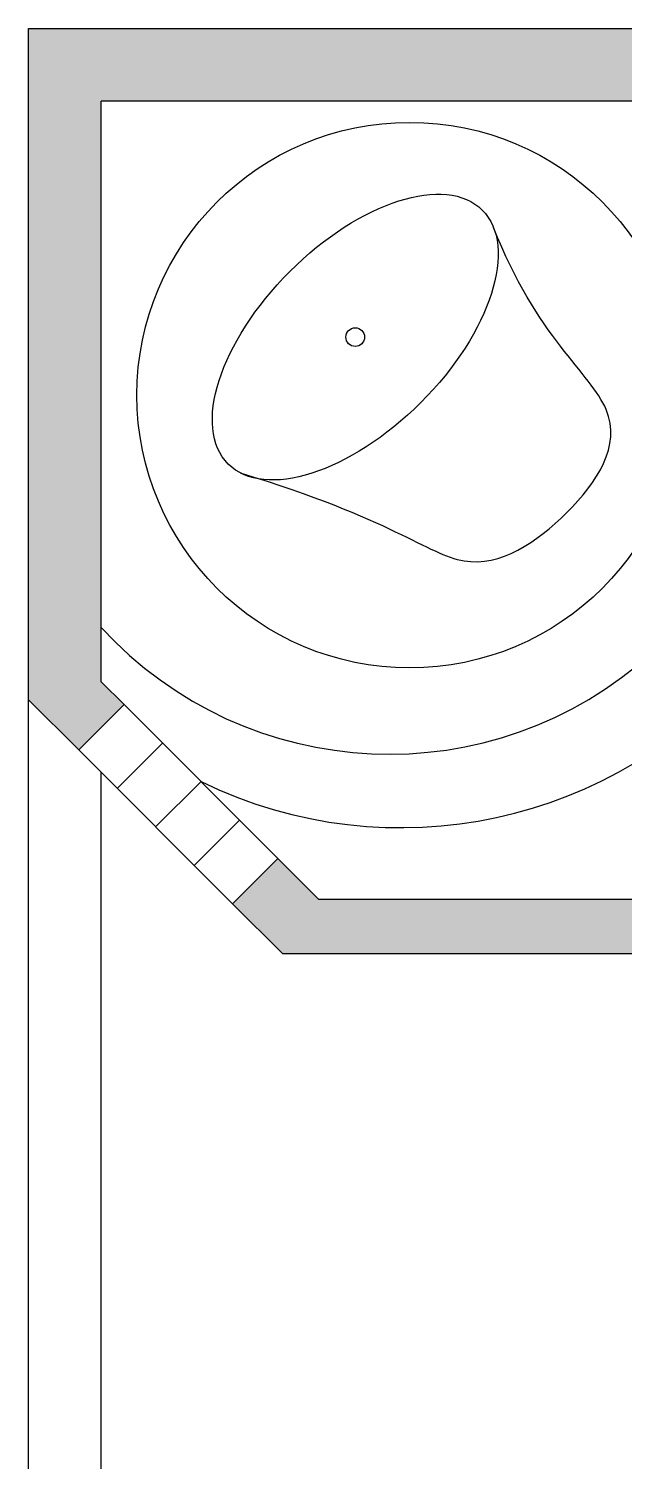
# Model space of a CAD drawing. Header units: metres. Extents: x -6.6 to 15, y 0 to 10.8.
# Drawn here: x 0 to 1.642, y 6.902 to 10.85 of the extents above; entities that cross this region are included whole.
import ezdxf

# ---------------------------------------------------------------- set-up
doc = ezdxf.new("R2010")
doc.units = ezdxf.units.M
for name, color, linetype, lineweight, true_color in [('1 - paredes', 7, 'Continuous', 25, 0x000000), ('2 - portas e janelas', 1, 'Continuous', 25, 0xff0000), ('4 - layouts dos objetos', 83, 'Continuous', 25, 0x63c85c)]:
    doc.layers.add(name, color=color, linetype=linetype, lineweight=lineweight, true_color=true_color)

msp = doc.modelspace()

# ---------------------------------------------------------------- hatches: boundary and pattern name
at = {"layer": '1 - paredes', "true_color": 0xa0a0a4}
h = msp.add_hatch(color=252, dxfattribs=at)
h.paths.add_polyline_path([(10.3, 10.65), (6.85, 10.65), (6.85, 8.3), (6.85, 7.95), (6.95, 7.95), (6.95, 7.8), (6.7, 7.8), (6.7, 8.3), (5.8, 8.3), (5.8, 7.5), (5.65, 7.5), (5.65, 8.3), (5.3, 8.3), (5.3, 8.45), (6.7, 8.45), (6.7, 10.65), (4.5, 10.65), (4.5, 9.95), (4.35, 9.95), (4.35, 10.65), (0.2, 10.65), (0.2, 9.05), (0.2629, 8.9871), (0.1379, 8.8621), (0, 9), (0, 10.85), (10.45, 10.85), (10.45, 10.3), (10.3, 10.3)])
h.paths.add_polyline_path([(4.35, 9.15), (4.5, 9.15), (4.5, 8.3), (4.35, 8.3), (2, 8.3), (2, 7.7), (1.85, 7.7), (1.85, 8.3), (0.7, 8.3), (0.5621, 8.4379), (0.6871, 8.5629), (0.8, 8.45), (4.35, 8.45)])

# ---------------------------------------------------------------- linework, layer by layer
at = {"layer": '1 - paredes'}
for p, q in [((0, 10.85), (10.45, 10.85)), ((0, 9), (0, 10.85)), ((0.2, 9.05), (0.2, 10.65)), ((4.35, 10.65), (0.2, 10.65)), ((0.2629, 8.9871), (0.2, 9.05)), ((0, 0.2), (0, 9)), ((0.1379, 8.8621), (0, 9)), ((0.1379, 8.8621), (0.2629, 8.9871)), ((0.2, 0.2), (0.2, 8.8)), ((0.5621, 8.4379), (0.6871, 8.5629)), ((0.8, 8.45), (0.6871, 8.5629)), ((4.35, 8.45), (0.8, 8.45)), ((0.7, 8.3), (0.5621, 8.4379)), ((1.85, 8.3), (0.7, 8.3))]:
    msp.add_line(p, q, dxfattribs=at)
at = {"layer": '2 - portas e janelas', "color": 5, "true_color": 0x0000ff}
for p, q in [((0.6871, 8.5629), (0.2629, 8.9871)), ((0.5621, 8.4379), (0.1379, 8.8621)), ((0.2439, 8.7561), (0.3689, 8.8811)), ((0.35, 8.65), (0.475, 8.775)), ((0.4561, 8.5439), (0.5811, 8.6689))]:
    msp.add_line(p, q, dxfattribs=at)
at = {"layer": '4 - layouts dos objetos'}
for centre, radius in [((1.05, 9.84), 0.7517), ((0.9, 10), 0.0257)]:
    msp.add_circle(centre, radius, dxfattribs=at)
for centre, radius, start, end in [((0.9937, 9.9264), 1.0759, 222.4621, 42.2644), ((1.0253, 9.9046), 1.2565, 244.0251, 36.3874)]:
    msp.add_arc(centre, radius, start, end, dxfattribs=at)
msp.add_ellipse((0.9, 10), major_axis=(0.35, 0.35), ratio=0.515796, dxfattribs=at)
msp.add_open_spline([(0.5828, 9.626), (1, 9.5), (1.2, 9.3), (1.5, 9.5), (1.7, 9.8), (1.4, 10), (1.281, 10.302)], degree=3, dxfattribs=at)

doc.saveas('drawing.dxf')
